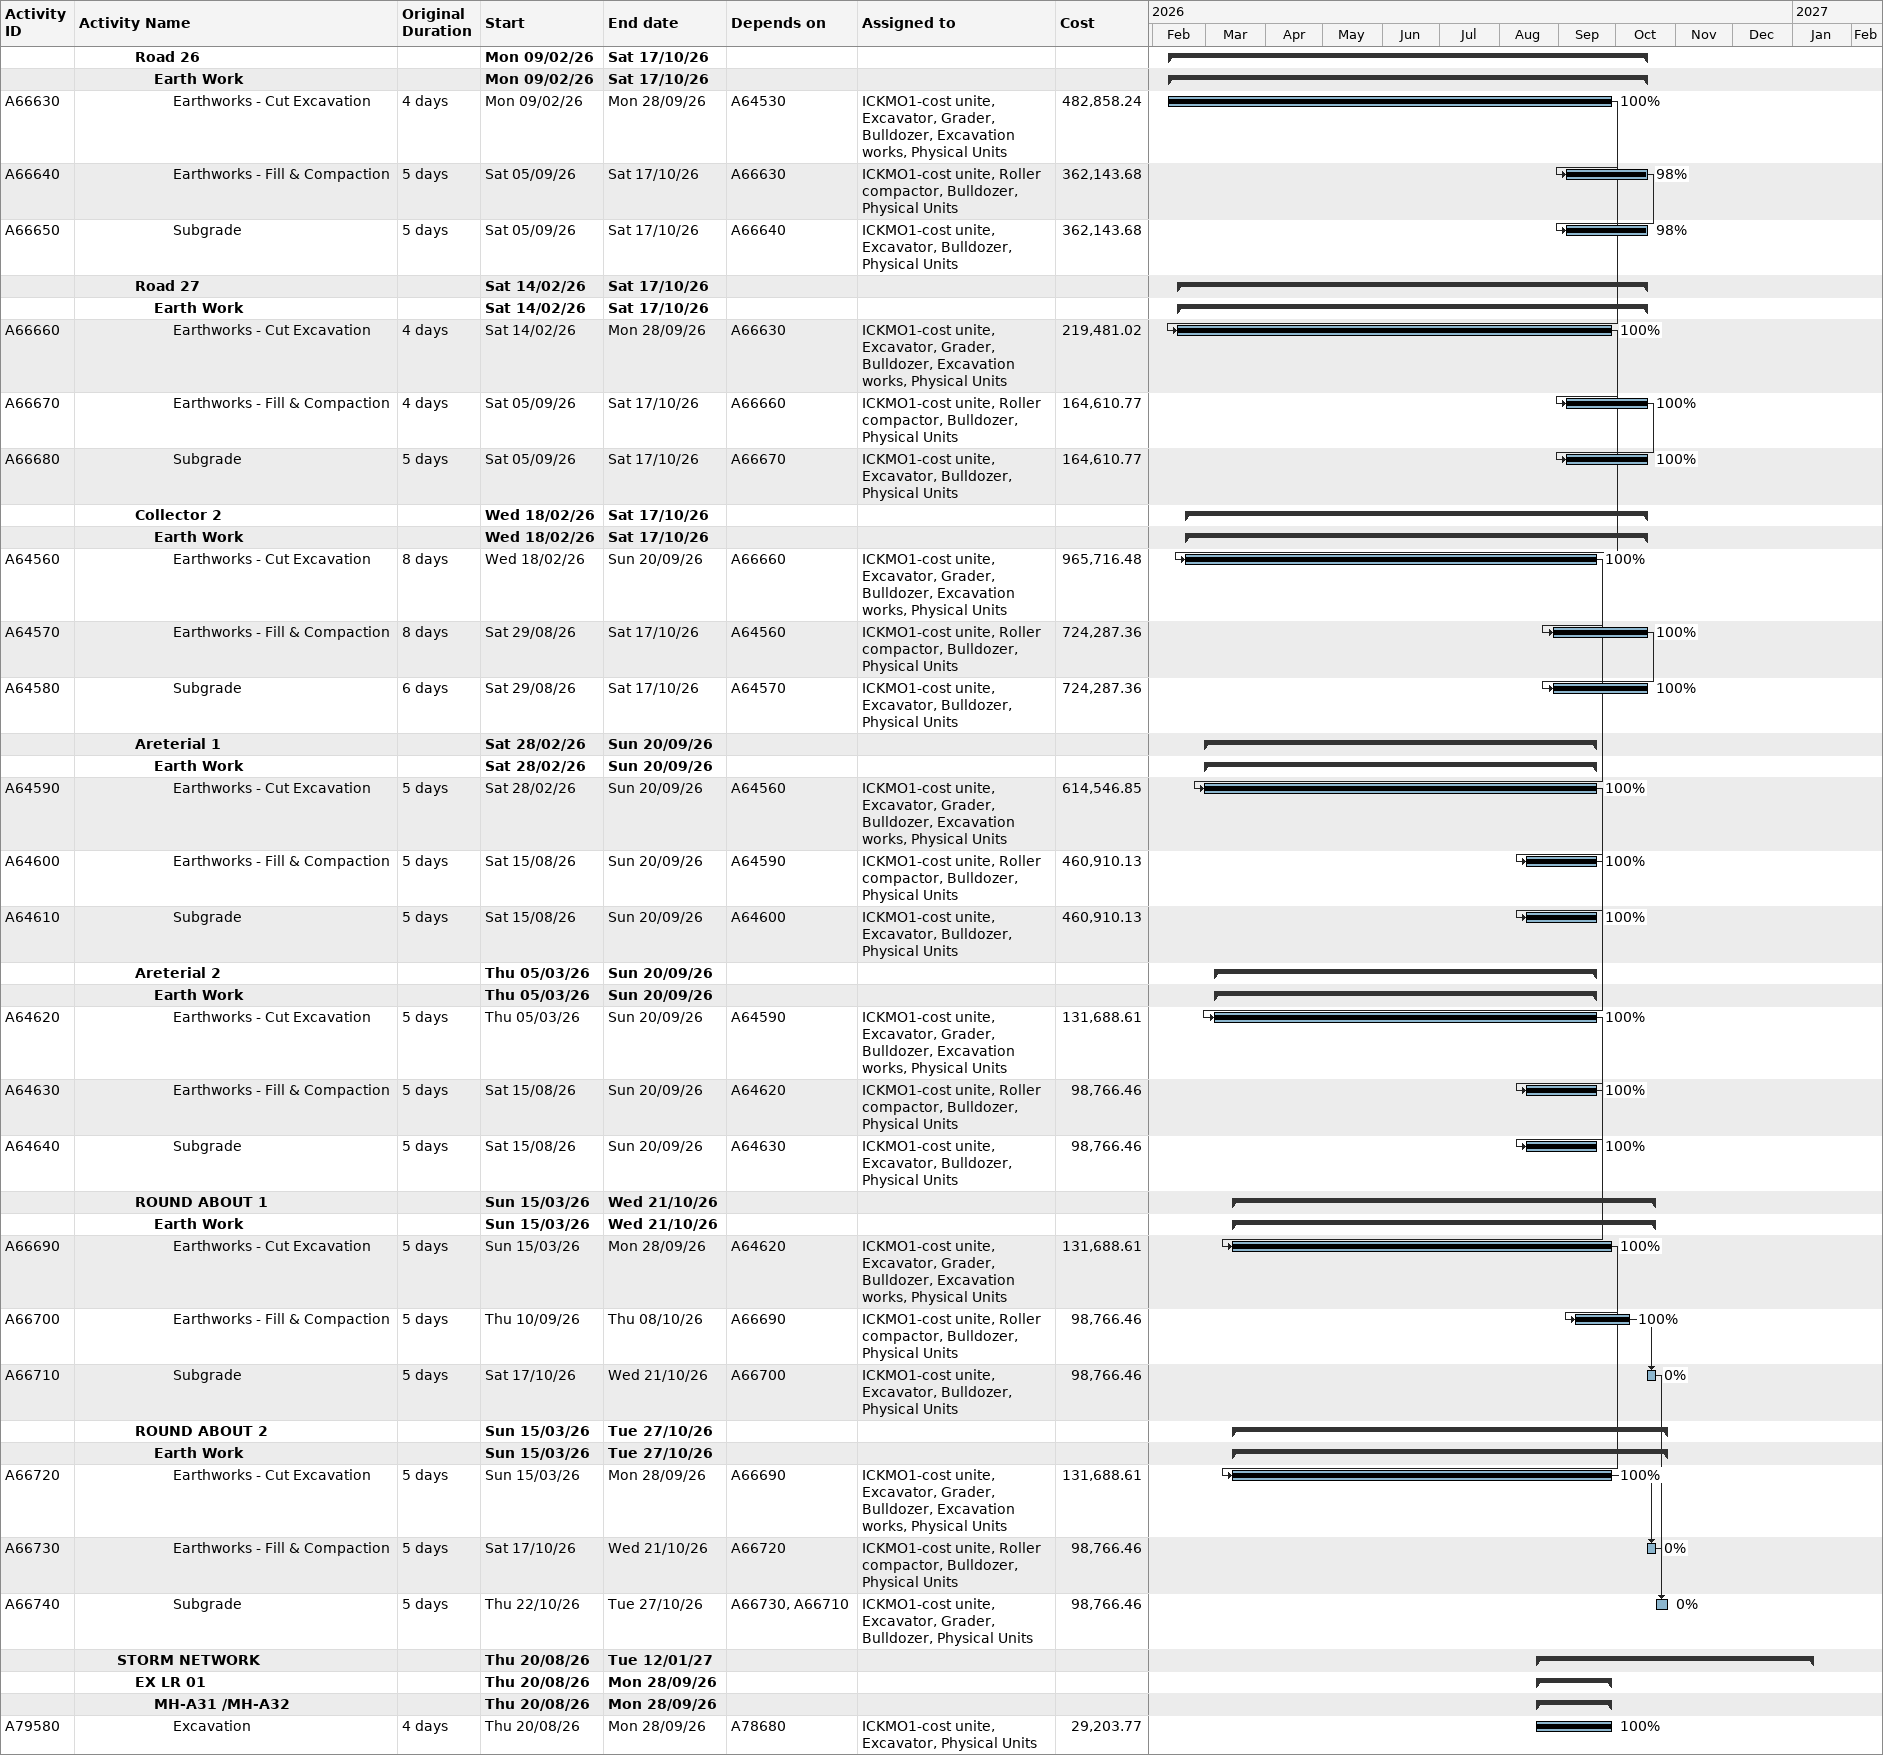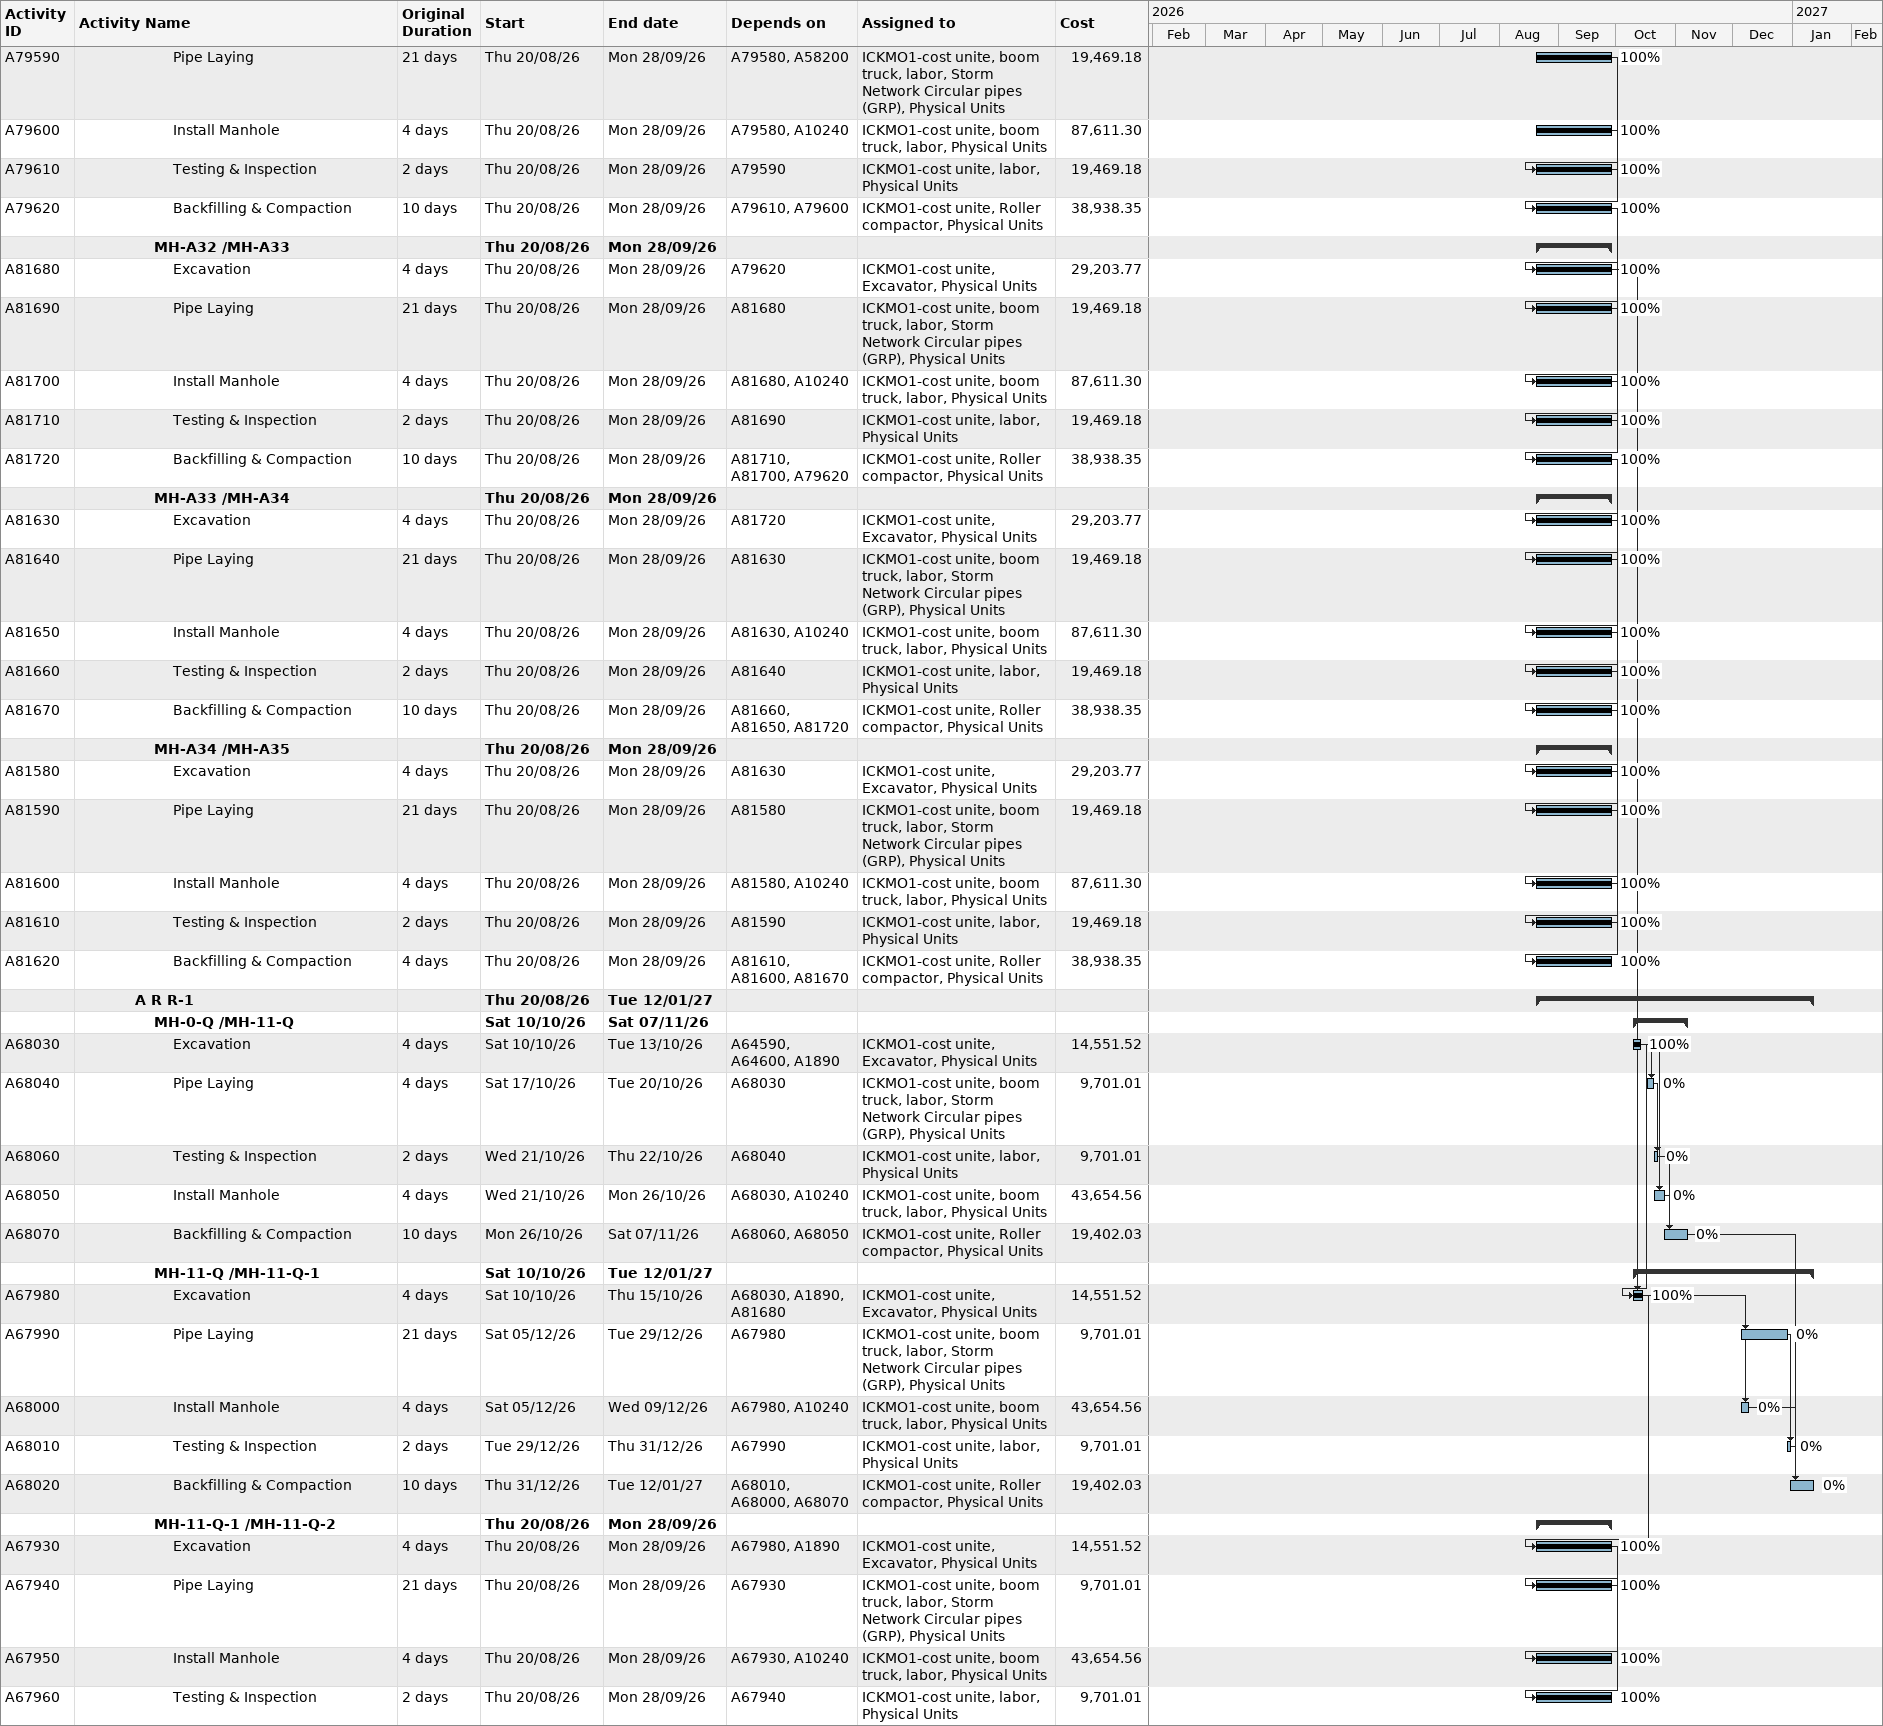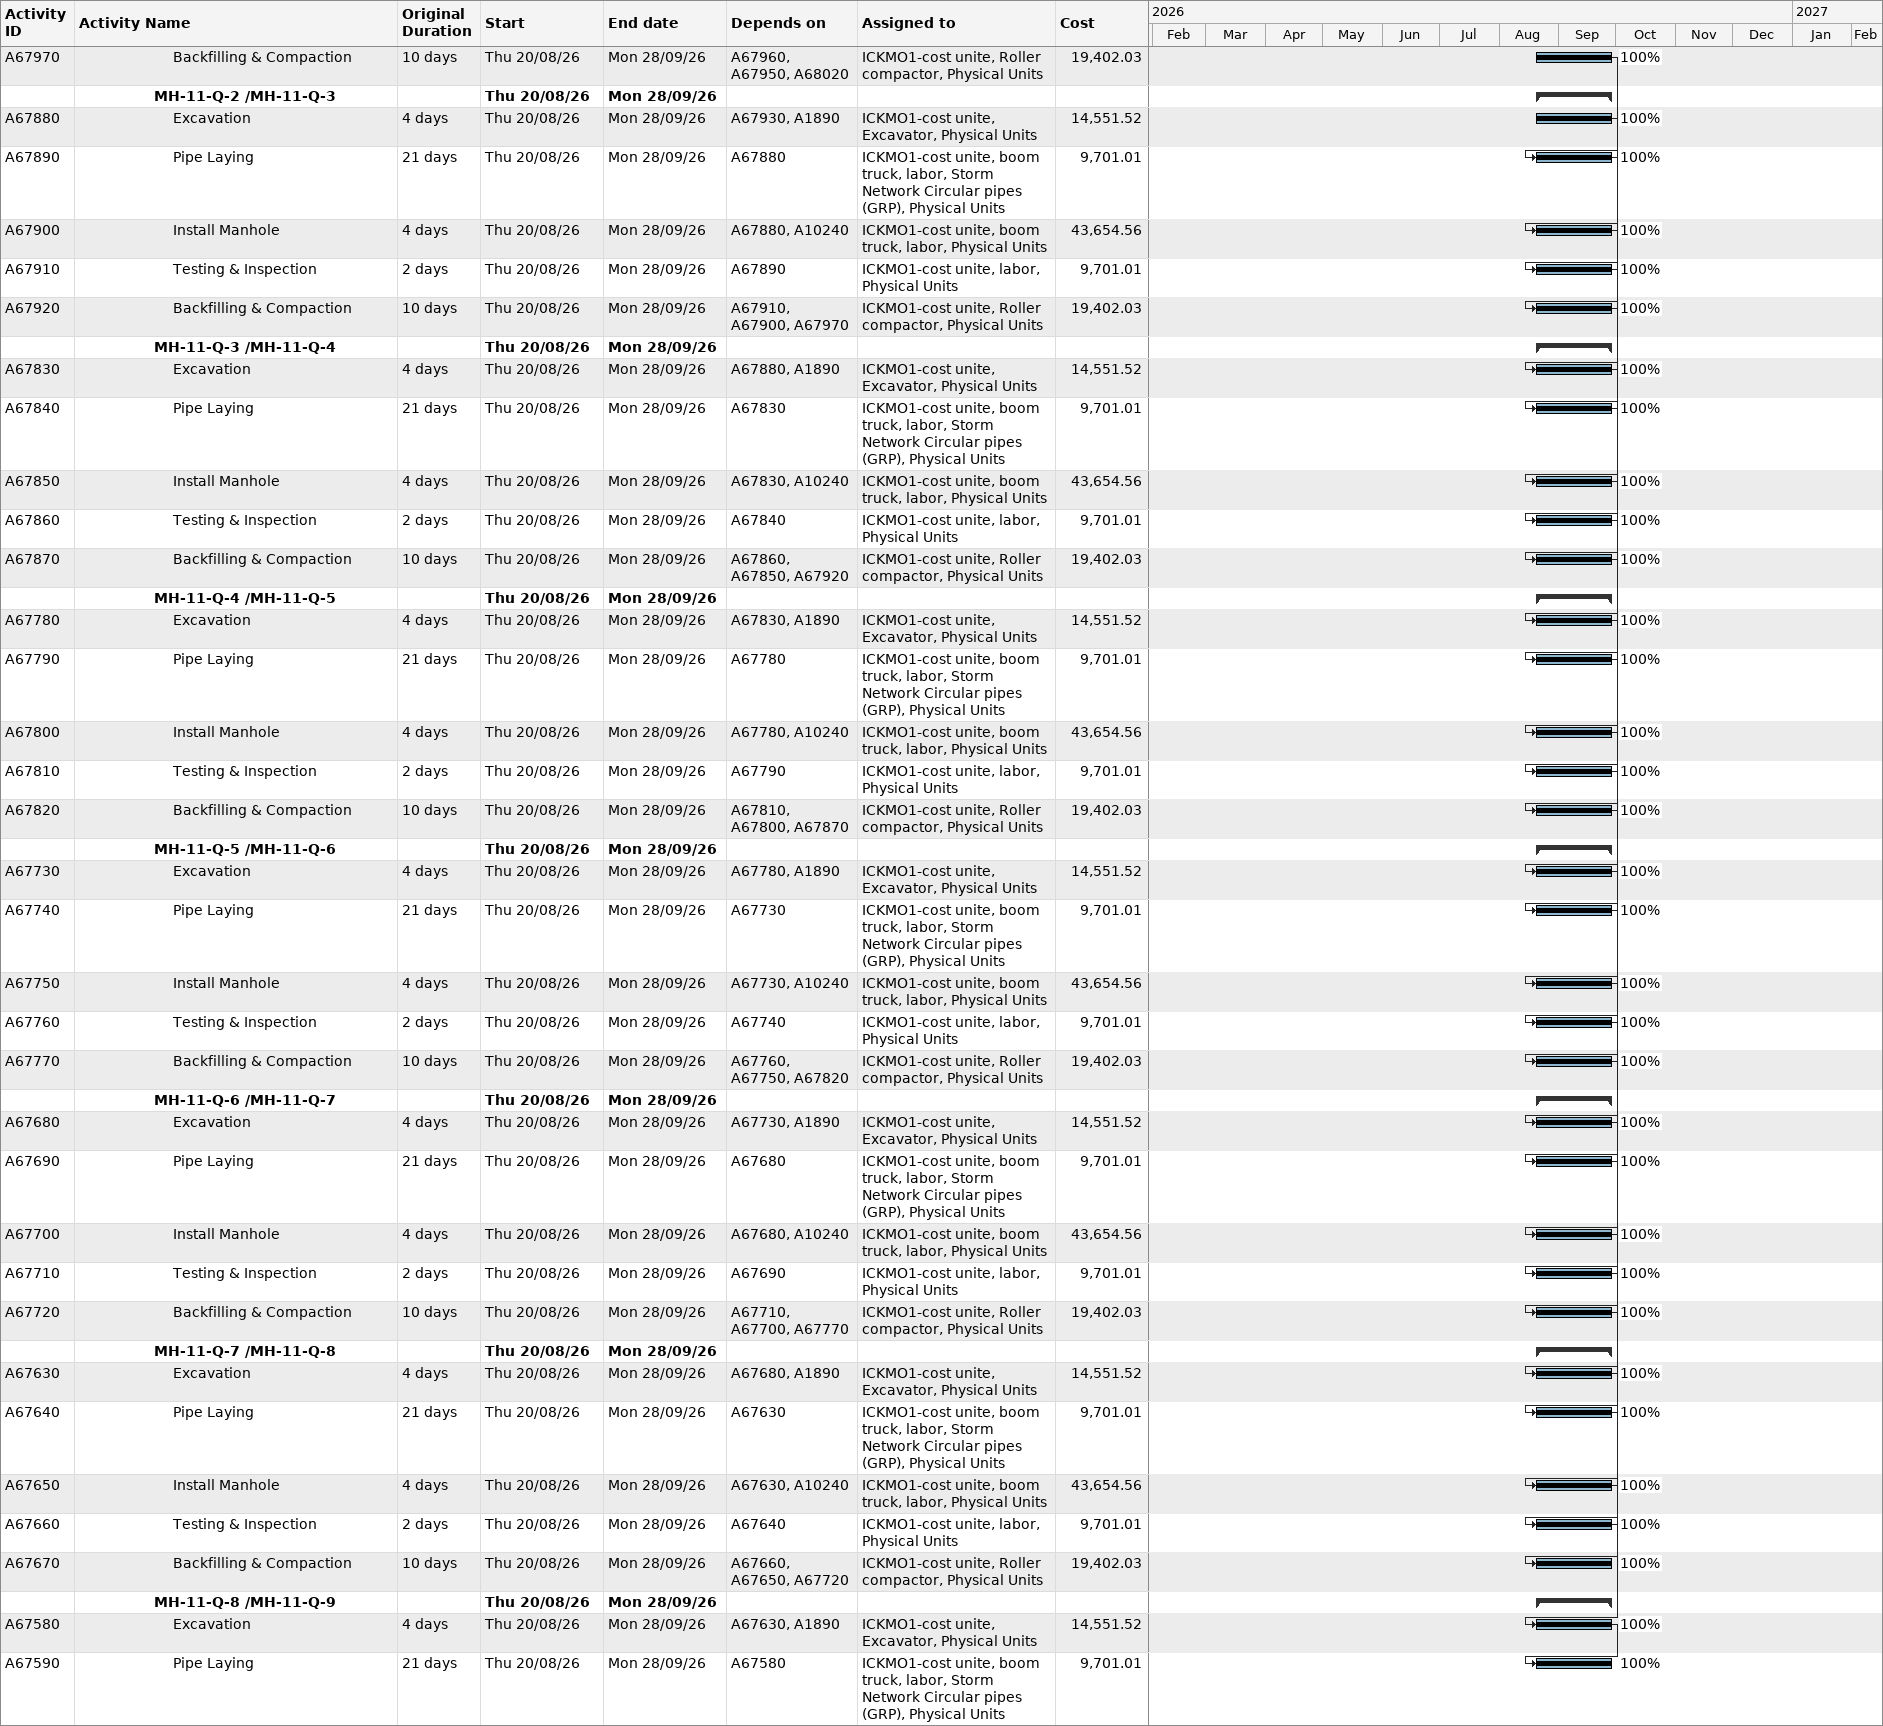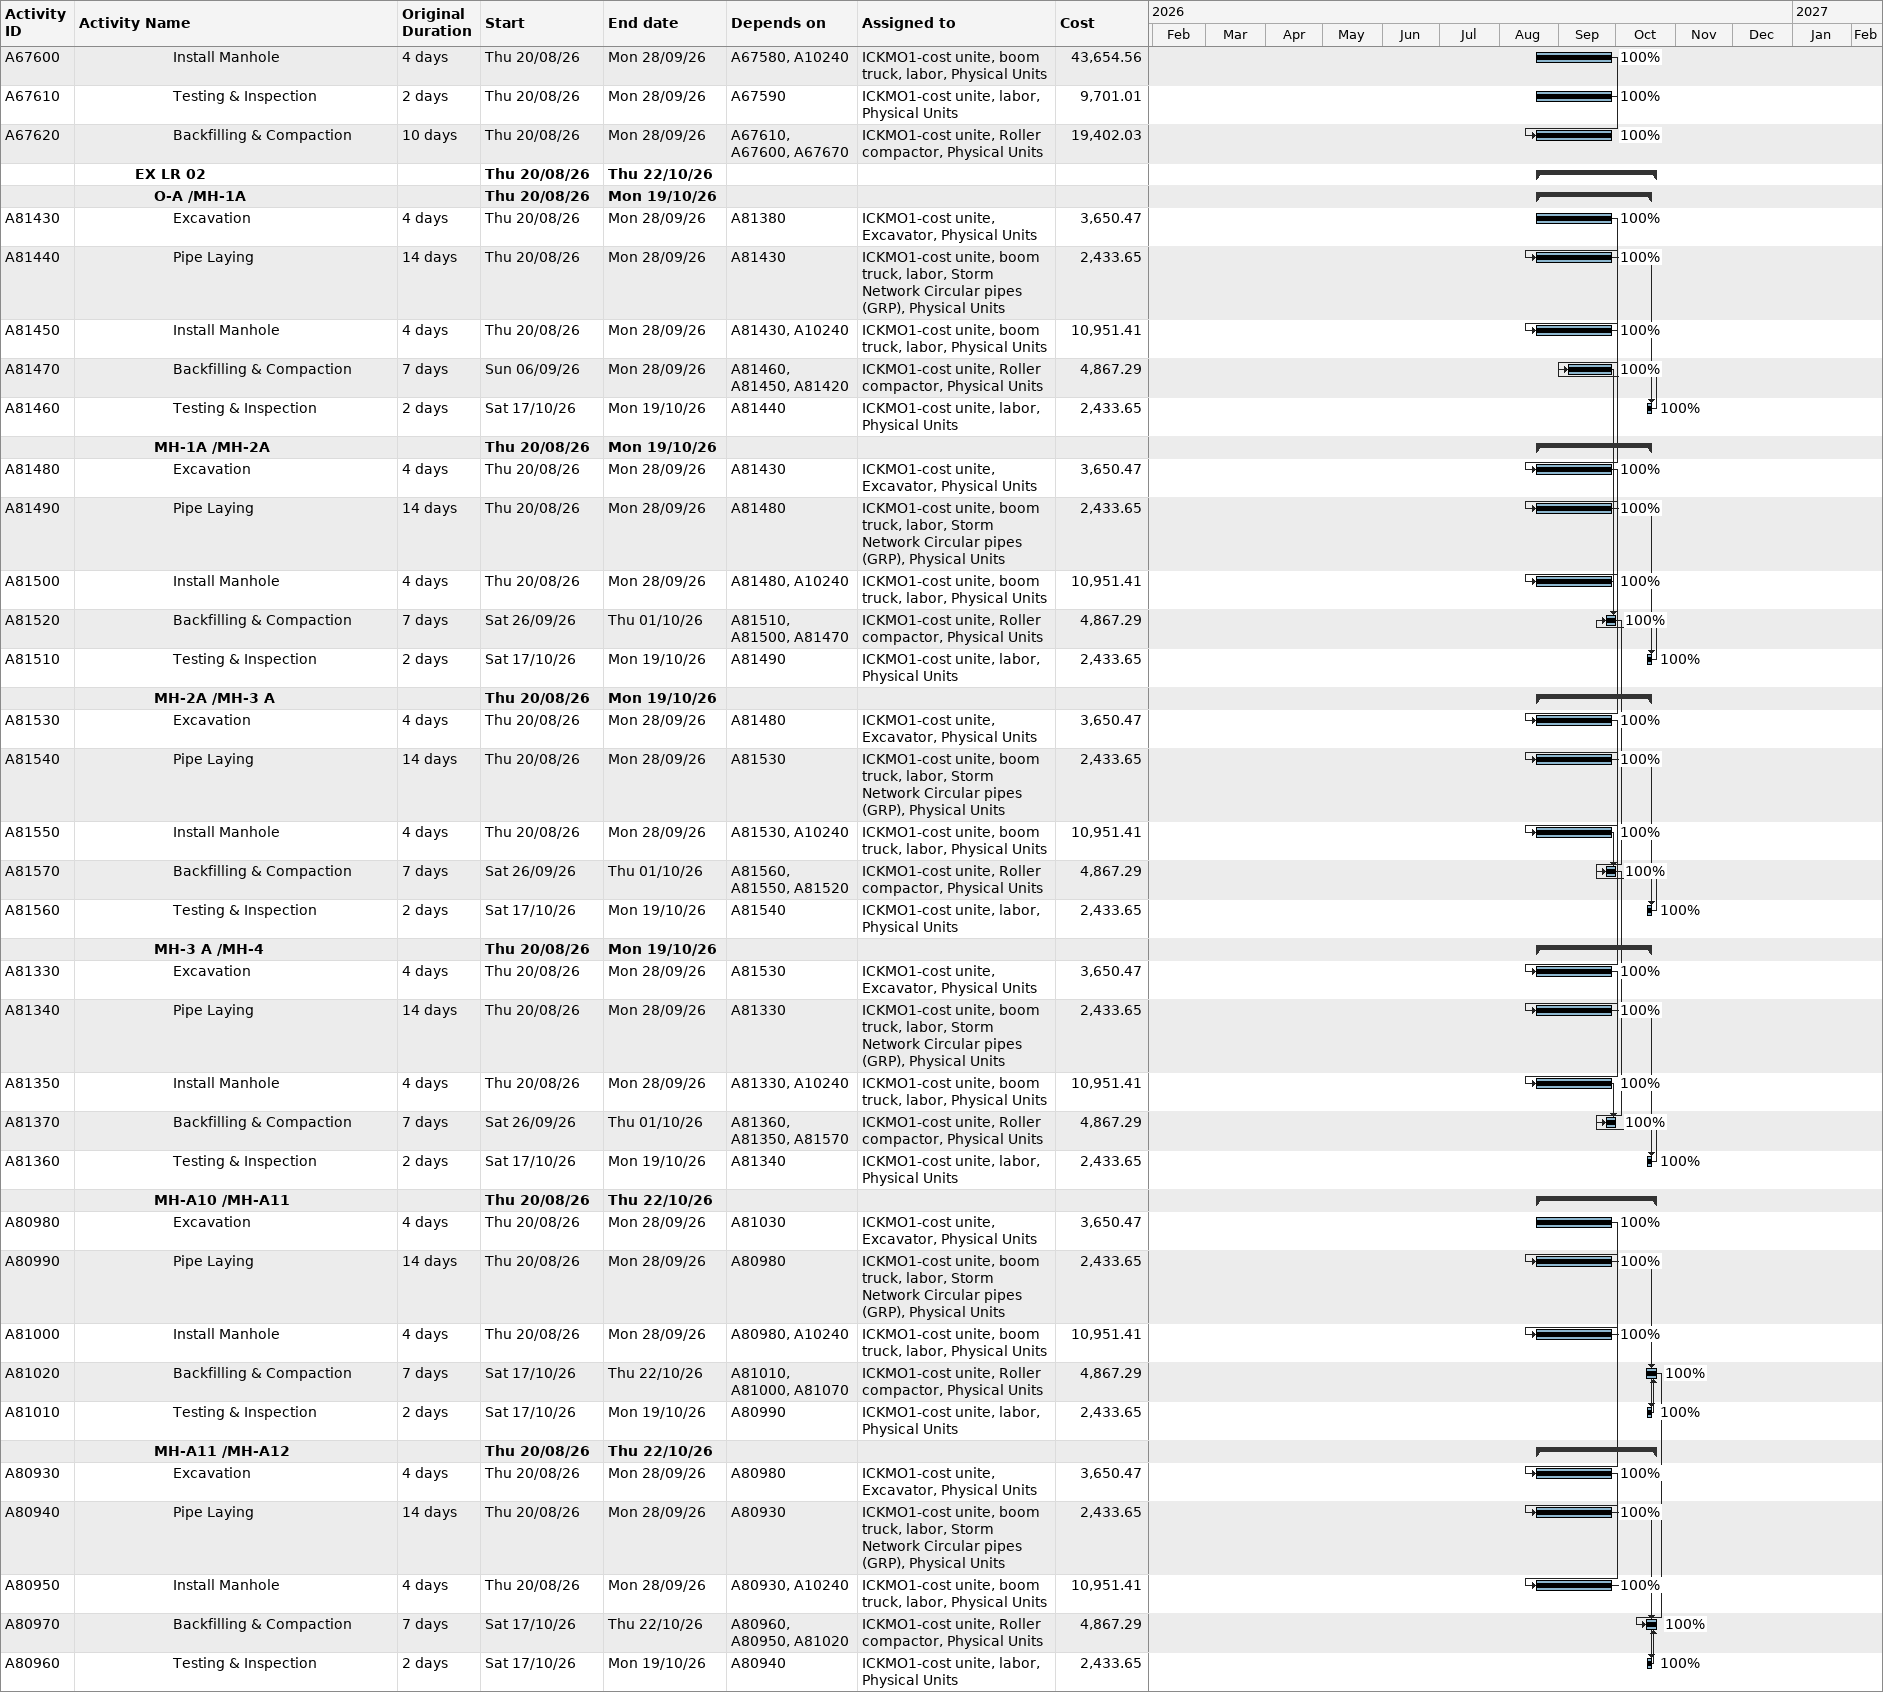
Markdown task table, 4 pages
| ID | Level | Task | Original duration | Start | Finish | Predecessors | Resources | % complete | Cost |
|---|---|---|---|---|---|---|---|---|---|
|  | 4 | **Road 26** |  | 2026-02-09 | 2026-10-17 |  |  |  |  |
|  | 5 | **Earth Work** |  | 2026-02-09 | 2026-10-17 |  |  |  |  |
| A66630 | 6 | Earthworks - Cut Excavation | 4d | 2026-02-09 | 2026-09-28 | A64530 | ICKMO1-cost unite, Excavator, Grader, Bulldozer, Excavation works, Physical Units | 100 | 482858.24 |
| A66640 | 6 | Earthworks - Fill & Compaction | 5d | 2026-09-05 | 2026-10-17 | A66630 | ICKMO1-cost unite, Roller compactor, Bulldozer, Physical Units | 98 | 362143.68 |
| A66650 | 6 | Subgrade | 5d | 2026-09-05 | 2026-10-17 | A66640 | ICKMO1-cost unite, Excavator, Bulldozer, Physical Units | 98 | 362143.68 |
|  | 4 | **Road 27** |  | 2026-02-14 | 2026-10-17 |  |  |  |  |
|  | 5 | **Earth Work** |  | 2026-02-14 | 2026-10-17 |  |  |  |  |
| A66660 | 6 | Earthworks - Cut Excavation | 4d | 2026-02-14 | 2026-09-28 | A66630 | ICKMO1-cost unite, Excavator, Grader, Bulldozer, Excavation works, Physical Units | 100 | 219481.02 |
| A66670 | 6 | Earthworks - Fill & Compaction | 4d | 2026-09-05 | 2026-10-17 | A66660 | ICKMO1-cost unite, Roller compactor, Bulldozer, Physical Units | 100 | 164610.77 |
| A66680 | 6 | Subgrade | 5d | 2026-09-05 | 2026-10-17 | A66670 | ICKMO1-cost unite, Excavator, Bulldozer, Physical Units | 100 | 164610.77 |
|  | 4 | **Collector 2** |  | 2026-02-18 | 2026-10-17 |  |  |  |  |
|  | 5 | **Earth Work** |  | 2026-02-18 | 2026-10-17 |  |  |  |  |
| A64560 | 6 | Earthworks - Cut Excavation | 8d | 2026-02-18 | 2026-09-20 | A66660 | ICKMO1-cost unite, Excavator, Grader, Bulldozer, Excavation works, Physical Units | 100 | 965716.48 |
| A64570 | 6 | Earthworks - Fill & Compaction | 8d | 2026-08-29 | 2026-10-17 | A64560 | ICKMO1-cost unite, Roller compactor, Bulldozer, Physical Units | 100 | 724287.36 |
| A64580 | 6 | Subgrade | 6d | 2026-08-29 | 2026-10-17 | A64570 | ICKMO1-cost unite, Excavator, Bulldozer, Physical Units | 100 | 724287.36 |
|  | 4 | **Areterial 1** |  | 2026-02-28 | 2026-09-20 |  |  |  |  |
|  | 5 | **Earth Work** |  | 2026-02-28 | 2026-09-20 |  |  |  |  |
| A64590 | 6 | Earthworks - Cut Excavation | 5d | 2026-02-28 | 2026-09-20 | A64560 | ICKMO1-cost unite, Excavator, Grader, Bulldozer, Excavation works, Physical Units | 100 | 614546.85 |
| A64600 | 6 | Earthworks - Fill & Compaction | 5d | 2026-08-15 | 2026-09-20 | A64590 | ICKMO1-cost unite, Roller compactor, Bulldozer, Physical Units | 100 | 460910.13 |
| A64610 | 6 | Subgrade | 5d | 2026-08-15 | 2026-09-20 | A64600 | ICKMO1-cost unite, Excavator, Bulldozer, Physical Units | 100 | 460910.13 |
|  | 4 | **Areterial 2** |  | 2026-03-05 | 2026-09-20 |  |  |  |  |
|  | 5 | **Earth Work** |  | 2026-03-05 | 2026-09-20 |  |  |  |  |
| A64620 | 6 | Earthworks - Cut Excavation | 5d | 2026-03-05 | 2026-09-20 | A64590 | ICKMO1-cost unite, Excavator, Grader, Bulldozer, Excavation works, Physical Units | 100 | 131688.61 |
| A64630 | 6 | Earthworks - Fill & Compaction | 5d | 2026-08-15 | 2026-09-20 | A64620 | ICKMO1-cost unite, Roller compactor, Bulldozer, Physical Units | 100 | 98766.46 |
| A64640 | 6 | Subgrade | 5d | 2026-08-15 | 2026-09-20 | A64630 | ICKMO1-cost unite, Excavator, Bulldozer, Physical Units | 100 | 98766.46 |
|  | 4 | **ROUND ABOUT 1** |  | 2026-03-15 | 2026-10-21 |  |  |  |  |
|  | 5 | **Earth Work** |  | 2026-03-15 | 2026-10-21 |  |  |  |  |
| A66690 | 6 | Earthworks - Cut Excavation | 5d | 2026-03-15 | 2026-09-28 | A64620 | ICKMO1-cost unite, Excavator, Grader, Bulldozer, Excavation works, Physical Units | 100 | 131688.61 |
| A66700 | 6 | Earthworks - Fill & Compaction | 5d | 2026-09-10 | 2026-10-08 | A66690 | ICKMO1-cost unite, Roller compactor, Bulldozer, Physical Units | 100 | 98766.46 |
| A66710 | 6 | Subgrade | 5d | 2026-10-17 | 2026-10-21 | A66700 | ICKMO1-cost unite, Excavator, Bulldozer, Physical Units | 0 | 98766.46 |
|  | 4 | **ROUND ABOUT 2** |  | 2026-03-15 | 2026-10-27 |  |  |  |  |
|  | 5 | **Earth Work** |  | 2026-03-15 | 2026-10-27 |  |  |  |  |
| A66720 | 6 | Earthworks - Cut Excavation | 5d | 2026-03-15 | 2026-09-28 | A66690 | ICKMO1-cost unite, Excavator, Grader, Bulldozer, Excavation works, Physical Units | 100 | 131688.61 |
| A66730 | 6 | Earthworks - Fill & Compaction | 5d | 2026-10-17 | 2026-10-21 | A66720 | ICKMO1-cost unite, Roller compactor, Bulldozer, Physical Units | 0 | 98766.46 |
| A66740 | 6 | Subgrade | 5d | 2026-10-22 | 2026-10-27 | A66730, A66710 | ICKMO1-cost unite, Excavator, Grader, Bulldozer, Physical Units | 0 | 98766.46 |
|  | 3 | **STORM NETWORK** |  | 2026-08-20 | 2027-01-12 |  |  |  |  |
|  | 4 | **EX LR 01** |  | 2026-08-20 | 2026-09-28 |  |  |  |  |
|  | 5 | **MH-A31 /MH-A32** |  | 2026-08-20 | 2026-09-28 |  |  |  |  |
| A79580 | 6 | Excavation | 4d | 2026-08-20 | 2026-09-28 | A78680 | ICKMO1-cost unite, Excavator, Physical Units | 100 | 29203.77 |
| A79590 | 6 | Pipe Laying | 21d | 2026-08-20 | 2026-09-28 | A79580, A58200 | ICKMO1-cost unite, boom truck, labor, Storm Network Circular pipes (GRP), Physical Units | 100 | 19469.18 |
| A79600 | 6 | Install Manhole | 4d | 2026-08-20 | 2026-09-28 | A79580, A10240 | ICKMO1-cost unite, boom truck, labor, Physical Units | 100 | 87611.30 |
| A79610 | 6 | Testing & Inspection | 2d | 2026-08-20 | 2026-09-28 | A79590 | ICKMO1-cost unite, labor, Physical Units | 100 | 19469.18 |
| A79620 | 6 | Backfilling & Compaction | 10d | 2026-08-20 | 2026-09-28 | A79610, A79600 | ICKMO1-cost unite, Roller compactor, Physical Units | 100 | 38938.35 |
|  | 5 | **MH-A32 /MH-A33** |  | 2026-08-20 | 2026-09-28 |  |  |  |  |
| A81680 | 6 | Excavation | 4d | 2026-08-20 | 2026-09-28 | A79620 | ICKMO1-cost unite, Excavator, Physical Units | 100 | 29203.77 |
| A81690 | 6 | Pipe Laying | 21d | 2026-08-20 | 2026-09-28 | A81680 | ICKMO1-cost unite, boom truck, labor, Storm Network Circular pipes (GRP), Physical Units | 100 | 19469.18 |
| A81700 | 6 | Install Manhole | 4d | 2026-08-20 | 2026-09-28 | A81680, A10240 | ICKMO1-cost unite, boom truck, labor, Physical Units | 100 | 87611.30 |
| A81710 | 6 | Testing & Inspection | 2d | 2026-08-20 | 2026-09-28 | A81690 | ICKMO1-cost unite, labor, Physical Units | 100 | 19469.18 |
| A81720 | 6 | Backfilling & Compaction | 10d | 2026-08-20 | 2026-09-28 | A81710, A81700, A79620 | ICKMO1-cost unite, Roller compactor, Physical Units | 100 | 38938.35 |
|  | 5 | **MH-A33 /MH-A34** |  | 2026-08-20 | 2026-09-28 |  |  |  |  |
| A81630 | 6 | Excavation | 4d | 2026-08-20 | 2026-09-28 | A81720 | ICKMO1-cost unite, Excavator, Physical Units | 100 | 29203.77 |
| A81640 | 6 | Pipe Laying | 21d | 2026-08-20 | 2026-09-28 | A81630 | ICKMO1-cost unite, boom truck, labor, Storm Network Circular pipes (GRP), Physical Units | 100 | 19469.18 |
| A81650 | 6 | Install Manhole | 4d | 2026-08-20 | 2026-09-28 | A81630, A10240 | ICKMO1-cost unite, boom truck, labor, Physical Units | 100 | 87611.30 |
| A81660 | 6 | Testing & Inspection | 2d | 2026-08-20 | 2026-09-28 | A81640 | ICKMO1-cost unite, labor, Physical Units | 100 | 19469.18 |
| A81670 | 6 | Backfilling & Compaction | 10d | 2026-08-20 | 2026-09-28 | A81660, A81650, A81720 | ICKMO1-cost unite, Roller compactor, Physical Units | 100 | 38938.35 |
|  | 5 | **MH-A34 /MH-A35** |  | 2026-08-20 | 2026-09-28 |  |  |  |  |
| A81580 | 6 | Excavation | 4d | 2026-08-20 | 2026-09-28 | A81630 | ICKMO1-cost unite, Excavator, Physical Units | 100 | 29203.77 |
| A81590 | 6 | Pipe Laying | 21d | 2026-08-20 | 2026-09-28 | A81580 | ICKMO1-cost unite, boom truck, labor, Storm Network Circular pipes (GRP), Physical Units | 100 | 19469.18 |
| A81600 | 6 | Install Manhole | 4d | 2026-08-20 | 2026-09-28 | A81580, A10240 | ICKMO1-cost unite, boom truck, labor, Physical Units | 100 | 87611.30 |
| A81610 | 6 | Testing & Inspection | 2d | 2026-08-20 | 2026-09-28 | A81590 | ICKMO1-cost unite, labor, Physical Units | 100 | 19469.18 |
| A81620 | 6 | Backfilling & Compaction | 4d | 2026-08-20 | 2026-09-28 | A81610, A81600, A81670 | ICKMO1-cost unite, Roller compactor, Physical Units | 100 | 38938.35 |
|  | 4 | **A R R-1** |  | 2026-08-20 | 2027-01-12 |  |  |  |  |
|  | 5 | **MH-0-Q /MH-11-Q** |  | 2026-10-10 | 2026-11-07 |  |  |  |  |
| A68030 | 6 | Excavation | 4d | 2026-10-10 | 2026-10-13 | A64590, A64600, A1890 | ICKMO1-cost unite, Excavator, Physical Units | 100 | 14551.52 |
| A68040 | 6 | Pipe Laying | 4d | 2026-10-17 | 2026-10-20 | A68030 | ICKMO1-cost unite, boom truck, labor, Storm Network Circular pipes (GRP), Physical Units | 0 | 9701.01 |
| A68060 | 6 | Testing & Inspection | 2d | 2026-10-21 | 2026-10-22 | A68040 | ICKMO1-cost unite, labor, Physical Units | 0 | 9701.01 |
| A68050 | 6 | Install Manhole | 4d | 2026-10-21 | 2026-10-26 | A68030, A10240 | ICKMO1-cost unite, boom truck, labor, Physical Units | 0 | 43654.56 |
| A68070 | 6 | Backfilling & Compaction | 10d | 2026-10-26 | 2026-11-07 | A68060, A68050 | ICKMO1-cost unite, Roller compactor, Physical Units | 0 | 19402.03 |
|  | 5 | **MH-11-Q /MH-11-Q-1** |  | 2026-10-10 | 2027-01-12 |  |  |  |  |
| A67980 | 6 | Excavation | 4d | 2026-10-10 | 2026-10-15 | A68030, A1890, A81680 | ICKMO1-cost unite, Excavator, Physical Units | 100 | 14551.52 |
| A67990 | 6 | Pipe Laying | 21d | 2026-12-05 | 2026-12-29 | A67980 | ICKMO1-cost unite, boom truck, labor, Storm Network Circular pipes (GRP), Physical Units | 0 | 9701.01 |
| A68000 | 6 | Install Manhole | 4d | 2026-12-05 | 2026-12-09 | A67980, A10240 | ICKMO1-cost unite, boom truck, labor, Physical Units | 0 | 43654.56 |
| A68010 | 6 | Testing & Inspection | 2d | 2026-12-29 | 2026-12-31 | A67990 | ICKMO1-cost unite, labor, Physical Units | 0 | 9701.01 |
| A68020 | 6 | Backfilling & Compaction | 10d | 2026-12-31 | 2027-01-12 | A68010, A68000, A68070 | ICKMO1-cost unite, Roller compactor, Physical Units | 0 | 19402.03 |
|  | 5 | **MH-11-Q-1 /MH-11-Q-2** |  | 2026-08-20 | 2026-09-28 |  |  |  |  |
| A67930 | 6 | Excavation | 4d | 2026-08-20 | 2026-09-28 | A67980, A1890 | ICKMO1-cost unite, Excavator, Physical Units | 100 | 14551.52 |
| A67940 | 6 | Pipe Laying | 21d | 2026-08-20 | 2026-09-28 | A67930 | ICKMO1-cost unite, boom truck, labor, Storm Network Circular pipes (GRP), Physical Units | 100 | 9701.01 |
| A67950 | 6 | Install Manhole | 4d | 2026-08-20 | 2026-09-28 | A67930, A10240 | ICKMO1-cost unite, boom truck, labor, Physical Units | 100 | 43654.56 |
| A67960 | 6 | Testing & Inspection | 2d | 2026-08-20 | 2026-09-28 | A67940 | ICKMO1-cost unite, labor, Physical Units | 100 | 9701.01 |
| A67970 | 6 | Backfilling & Compaction | 10d | 2026-08-20 | 2026-09-28 | A67960, A67950, A68020 | ICKMO1-cost unite, Roller compactor, Physical Units | 100 | 19402.03 |
|  | 5 | **MH-11-Q-2 /MH-11-Q-3** |  | 2026-08-20 | 2026-09-28 |  |  |  |  |
| A67880 | 6 | Excavation | 4d | 2026-08-20 | 2026-09-28 | A67930, A1890 | ICKMO1-cost unite, Excavator, Physical Units | 100 | 14551.52 |
| A67890 | 6 | Pipe Laying | 21d | 2026-08-20 | 2026-09-28 | A67880 | ICKMO1-cost unite, boom truck, labor, Storm Network Circular pipes (GRP), Physical Units | 100 | 9701.01 |
| A67900 | 6 | Install Manhole | 4d | 2026-08-20 | 2026-09-28 | A67880, A10240 | ICKMO1-cost unite, boom truck, labor, Physical Units | 100 | 43654.56 |
| A67910 | 6 | Testing & Inspection | 2d | 2026-08-20 | 2026-09-28 | A67890 | ICKMO1-cost unite, labor, Physical Units | 100 | 9701.01 |
| A67920 | 6 | Backfilling & Compaction | 10d | 2026-08-20 | 2026-09-28 | A67910, A67900, A67970 | ICKMO1-cost unite, Roller compactor, Physical Units | 100 | 19402.03 |
|  | 5 | **MH-11-Q-3 /MH-11-Q-4** |  | 2026-08-20 | 2026-09-28 |  |  |  |  |
| A67830 | 6 | Excavation | 4d | 2026-08-20 | 2026-09-28 | A67880, A1890 | ICKMO1-cost unite, Excavator, Physical Units | 100 | 14551.52 |
| A67840 | 6 | Pipe Laying | 21d | 2026-08-20 | 2026-09-28 | A67830 | ICKMO1-cost unite, boom truck, labor, Storm Network Circular pipes (GRP), Physical Units | 100 | 9701.01 |
| A67850 | 6 | Install Manhole | 4d | 2026-08-20 | 2026-09-28 | A67830, A10240 | ICKMO1-cost unite, boom truck, labor, Physical Units | 100 | 43654.56 |
| A67860 | 6 | Testing & Inspection | 2d | 2026-08-20 | 2026-09-28 | A67840 | ICKMO1-cost unite, labor, Physical Units | 100 | 9701.01 |
| A67870 | 6 | Backfilling & Compaction | 10d | 2026-08-20 | 2026-09-28 | A67860, A67850, A67920 | ICKMO1-cost unite, Roller compactor, Physical Units | 100 | 19402.03 |
|  | 5 | **MH-11-Q-4 /MH-11-Q-5** |  | 2026-08-20 | 2026-09-28 |  |  |  |  |
| A67780 | 6 | Excavation | 4d | 2026-08-20 | 2026-09-28 | A67830, A1890 | ICKMO1-cost unite, Excavator, Physical Units | 100 | 14551.52 |
| A67790 | 6 | Pipe Laying | 21d | 2026-08-20 | 2026-09-28 | A67780 | ICKMO1-cost unite, boom truck, labor, Storm Network Circular pipes (GRP), Physical Units | 100 | 9701.01 |
| A67800 | 6 | Install Manhole | 4d | 2026-08-20 | 2026-09-28 | A67780, A10240 | ICKMO1-cost unite, boom truck, labor, Physical Units | 100 | 43654.56 |
| A67810 | 6 | Testing & Inspection | 2d | 2026-08-20 | 2026-09-28 | A67790 | ICKMO1-cost unite, labor, Physical Units | 100 | 9701.01 |
| A67820 | 6 | Backfilling & Compaction | 10d | 2026-08-20 | 2026-09-28 | A67810, A67800, A67870 | ICKMO1-cost unite, Roller compactor, Physical Units | 100 | 19402.03 |
|  | 5 | **MH-11-Q-5 /MH-11-Q-6** |  | 2026-08-20 | 2026-09-28 |  |  |  |  |
| A67730 | 6 | Excavation | 4d | 2026-08-20 | 2026-09-28 | A67780, A1890 | ICKMO1-cost unite, Excavator, Physical Units | 100 | 14551.52 |
| A67740 | 6 | Pipe Laying | 21d | 2026-08-20 | 2026-09-28 | A67730 | ICKMO1-cost unite, boom truck, labor, Storm Network Circular pipes (GRP), Physical Units | 100 | 9701.01 |
| A67750 | 6 | Install Manhole | 4d | 2026-08-20 | 2026-09-28 | A67730, A10240 | ICKMO1-cost unite, boom truck, labor, Physical Units | 100 | 43654.56 |
| A67760 | 6 | Testing & Inspection | 2d | 2026-08-20 | 2026-09-28 | A67740 | ICKMO1-cost unite, labor, Physical Units | 100 | 9701.01 |
| A67770 | 6 | Backfilling & Compaction | 10d | 2026-08-20 | 2026-09-28 | A67760, A67750, A67820 | ICKMO1-cost unite, Roller compactor, Physical Units | 100 | 19402.03 |
|  | 5 | **MH-11-Q-6 /MH-11-Q-7** |  | 2026-08-20 | 2026-09-28 |  |  |  |  |
| A67680 | 6 | Excavation | 4d | 2026-08-20 | 2026-09-28 | A67730, A1890 | ICKMO1-cost unite, Excavator, Physical Units | 100 | 14551.52 |
| A67690 | 6 | Pipe Laying | 21d | 2026-08-20 | 2026-09-28 | A67680 | ICKMO1-cost unite, boom truck, labor, Storm Network Circular pipes (GRP), Physical Units | 100 | 9701.01 |
| A67700 | 6 | Install Manhole | 4d | 2026-08-20 | 2026-09-28 | A67680, A10240 | ICKMO1-cost unite, boom truck, labor, Physical Units | 100 | 43654.56 |
| A67710 | 6 | Testing & Inspection | 2d | 2026-08-20 | 2026-09-28 | A67690 | ICKMO1-cost unite, labor, Physical Units | 100 | 9701.01 |
| A67720 | 6 | Backfilling & Compaction | 10d | 2026-08-20 | 2026-09-28 | A67710, A67700, A67770 | ICKMO1-cost unite, Roller compactor, Physical Units | 100 | 19402.03 |
|  | 5 | **MH-11-Q-7 /MH-11-Q-8** |  | 2026-08-20 | 2026-09-28 |  |  |  |  |
| A67630 | 6 | Excavation | 4d | 2026-08-20 | 2026-09-28 | A67680, A1890 | ICKMO1-cost unite, Excavator, Physical Units | 100 | 14551.52 |
| A67640 | 6 | Pipe Laying | 21d | 2026-08-20 | 2026-09-28 | A67630 | ICKMO1-cost unite, boom truck, labor, Storm Network Circular pipes (GRP), Physical Units | 100 | 9701.01 |
| A67650 | 6 | Install Manhole | 4d | 2026-08-20 | 2026-09-28 | A67630, A10240 | ICKMO1-cost unite, boom truck, labor, Physical Units | 100 | 43654.56 |
| A67660 | 6 | Testing & Inspection | 2d | 2026-08-20 | 2026-09-28 | A67640 | ICKMO1-cost unite, labor, Physical Units | 100 | 9701.01 |
| A67670 | 6 | Backfilling & Compaction | 10d | 2026-08-20 | 2026-09-28 | A67660, A67650, A67720 | ICKMO1-cost unite, Roller compactor, Physical Units | 100 | 19402.03 |
|  | 5 | **MH-11-Q-8 /MH-11-Q-9** |  | 2026-08-20 | 2026-09-28 |  |  |  |  |
| A67580 | 6 | Excavation | 4d | 2026-08-20 | 2026-09-28 | A67630, A1890 | ICKMO1-cost unite, Excavator, Physical Units | 100 | 14551.52 |
| A67590 | 6 | Pipe Laying | 21d | 2026-08-20 | 2026-09-28 | A67580 | ICKMO1-cost unite, boom truck, labor, Storm Network Circular pipes (GRP), Physical Units | 100 | 9701.01 |
| A67600 | 6 | Install Manhole | 4d | 2026-08-20 | 2026-09-28 | A67580, A10240 | ICKMO1-cost unite, boom truck, labor, Physical Units | 100 | 43654.56 |
| A67610 | 6 | Testing & Inspection | 2d | 2026-08-20 | 2026-09-28 | A67590 | ICKMO1-cost unite, labor, Physical Units | 100 | 9701.01 |
| A67620 | 6 | Backfilling & Compaction | 10d | 2026-08-20 | 2026-09-28 | A67610, A67600, A67670 | ICKMO1-cost unite, Roller compactor, Physical Units | 100 | 19402.03 |
|  | 4 | **EX LR 02** |  | 2026-08-20 | 2026-10-22 |  |  |  |  |
|  | 5 | **O-A /MH-1A** |  | 2026-08-20 | 2026-10-19 |  |  |  |  |
| A81430 | 6 | Excavation | 4d | 2026-08-20 | 2026-09-28 | A81380 | ICKMO1-cost unite, Excavator, Physical Units | 100 | 3650.47 |
| A81440 | 6 | Pipe Laying | 14d | 2026-08-20 | 2026-09-28 | A81430 | ICKMO1-cost unite, boom truck, labor, Storm Network Circular pipes (GRP), Physical Units | 100 | 2433.65 |
| A81450 | 6 | Install Manhole | 4d | 2026-08-20 | 2026-09-28 | A81430, A10240 | ICKMO1-cost unite, boom truck, labor, Physical Units | 100 | 10951.41 |
| A81470 | 6 | Backfilling & Compaction | 7d | 2026-09-06 | 2026-09-28 | A81460, A81450, A81420 | ICKMO1-cost unite, Roller compactor, Physical Units | 100 | 4867.29 |
| A81460 | 6 | Testing & Inspection | 2d | 2026-10-17 | 2026-10-19 | A81440 | ICKMO1-cost unite, labor, Physical Units | 100 | 2433.65 |
|  | 5 | **MH-1A /MH-2A** |  | 2026-08-20 | 2026-10-19 |  |  |  |  |
| A81480 | 6 | Excavation | 4d | 2026-08-20 | 2026-09-28 | A81430 | ICKMO1-cost unite, Excavator, Physical Units | 100 | 3650.47 |
| A81490 | 6 | Pipe Laying | 14d | 2026-08-20 | 2026-09-28 | A81480 | ICKMO1-cost unite, boom truck, labor, Storm Network Circular pipes (GRP), Physical Units | 100 | 2433.65 |
| A81500 | 6 | Install Manhole | 4d | 2026-08-20 | 2026-09-28 | A81480, A10240 | ICKMO1-cost unite, boom truck, labor, Physical Units | 100 | 10951.41 |
| A81520 | 6 | Backfilling & Compaction | 7d | 2026-09-26 | 2026-10-01 | A81510, A81500, A81470 | ICKMO1-cost unite, Roller compactor, Physical Units | 100 | 4867.29 |
| A81510 | 6 | Testing & Inspection | 2d | 2026-10-17 | 2026-10-19 | A81490 | ICKMO1-cost unite, labor, Physical Units | 100 | 2433.65 |
|  | 5 | **MH-2A /MH-3 A** |  | 2026-08-20 | 2026-10-19 |  |  |  |  |
| A81530 | 6 | Excavation | 4d | 2026-08-20 | 2026-09-28 | A81480 | ICKMO1-cost unite, Excavator, Physical Units | 100 | 3650.47 |
| A81540 | 6 | Pipe Laying | 14d | 2026-08-20 | 2026-09-28 | A81530 | ICKMO1-cost unite, boom truck, labor, Storm Network Circular pipes (GRP), Physical Units | 100 | 2433.65 |
| A81550 | 6 | Install Manhole | 4d | 2026-08-20 | 2026-09-28 | A81530, A10240 | ICKMO1-cost unite, boom truck, labor, Physical Units | 100 | 10951.41 |
| A81570 | 6 | Backfilling & Compaction | 7d | 2026-09-26 | 2026-10-01 | A81560, A81550, A81520 | ICKMO1-cost unite, Roller compactor, Physical Units | 100 | 4867.29 |
| A81560 | 6 | Testing & Inspection | 2d | 2026-10-17 | 2026-10-19 | A81540 | ICKMO1-cost unite, labor, Physical Units | 100 | 2433.65 |
|  | 5 | **MH-3 A /MH-4** |  | 2026-08-20 | 2026-10-19 |  |  |  |  |
| A81330 | 6 | Excavation | 4d | 2026-08-20 | 2026-09-28 | A81530 | ICKMO1-cost unite, Excavator, Physical Units | 100 | 3650.47 |
| A81340 | 6 | Pipe Laying | 14d | 2026-08-20 | 2026-09-28 | A81330 | ICKMO1-cost unite, boom truck, labor, Storm Network Circular pipes (GRP), Physical Units | 100 | 2433.65 |
| A81350 | 6 | Install Manhole | 4d | 2026-08-20 | 2026-09-28 | A81330, A10240 | ICKMO1-cost unite, boom truck, labor, Physical Units | 100 | 10951.41 |
| A81370 | 6 | Backfilling & Compaction | 7d | 2026-09-26 | 2026-10-01 | A81360, A81350, A81570 | ICKMO1-cost unite, Roller compactor, Physical Units | 100 | 4867.29 |
| A81360 | 6 | Testing & Inspection | 2d | 2026-10-17 | 2026-10-19 | A81340 | ICKMO1-cost unite, labor, Physical Units | 100 | 2433.65 |
|  | 5 | **MH-A10 /MH-A11** |  | 2026-08-20 | 2026-10-22 |  |  |  |  |
| A80980 | 6 | Excavation | 4d | 2026-08-20 | 2026-09-28 | A81030 | ICKMO1-cost unite, Excavator, Physical Units | 100 | 3650.47 |
| A80990 | 6 | Pipe Laying | 14d | 2026-08-20 | 2026-09-28 | A80980 | ICKMO1-cost unite, boom truck, labor, Storm Network Circular pipes (GRP), Physical Units | 100 | 2433.65 |
| A81000 | 6 | Install Manhole | 4d | 2026-08-20 | 2026-09-28 | A80980, A10240 | ICKMO1-cost unite, boom truck, labor, Physical Units | 100 | 10951.41 |
| A81020 | 6 | Backfilling & Compaction | 7d | 2026-10-17 | 2026-10-22 | A81010, A81000, A81070 | ICKMO1-cost unite, Roller compactor, Physical Units | 100 | 4867.29 |
| A81010 | 6 | Testing & Inspection | 2d | 2026-10-17 | 2026-10-19 | A80990 | ICKMO1-cost unite, labor, Physical Units | 100 | 2433.65 |
|  | 5 | **MH-A11 /MH-A12** |  | 2026-08-20 | 2026-10-22 |  |  |  |  |
| A80930 | 6 | Excavation | 4d | 2026-08-20 | 2026-09-28 | A80980 | ICKMO1-cost unite, Excavator, Physical Units | 100 | 3650.47 |
| A80940 | 6 | Pipe Laying | 14d | 2026-08-20 | 2026-09-28 | A80930 | ICKMO1-cost unite, boom truck, labor, Storm Network Circular pipes (GRP), Physical Units | 100 | 2433.65 |
| A80950 | 6 | Install Manhole | 4d | 2026-08-20 | 2026-09-28 | A80930, A10240 | ICKMO1-cost unite, boom truck, labor, Physical Units | 100 | 10951.41 |
| A80970 | 6 | Backfilling & Compaction | 7d | 2026-10-17 | 2026-10-22 | A80960, A80950, A81020 | ICKMO1-cost unite, Roller compactor, Physical Units | 100 | 4867.29 |
| A80960 | 6 | Testing & Inspection | 2d | 2026-10-17 | 2026-10-19 | A80940 | ICKMO1-cost unite, labor, Physical Units | 100 | 2433.65 |
